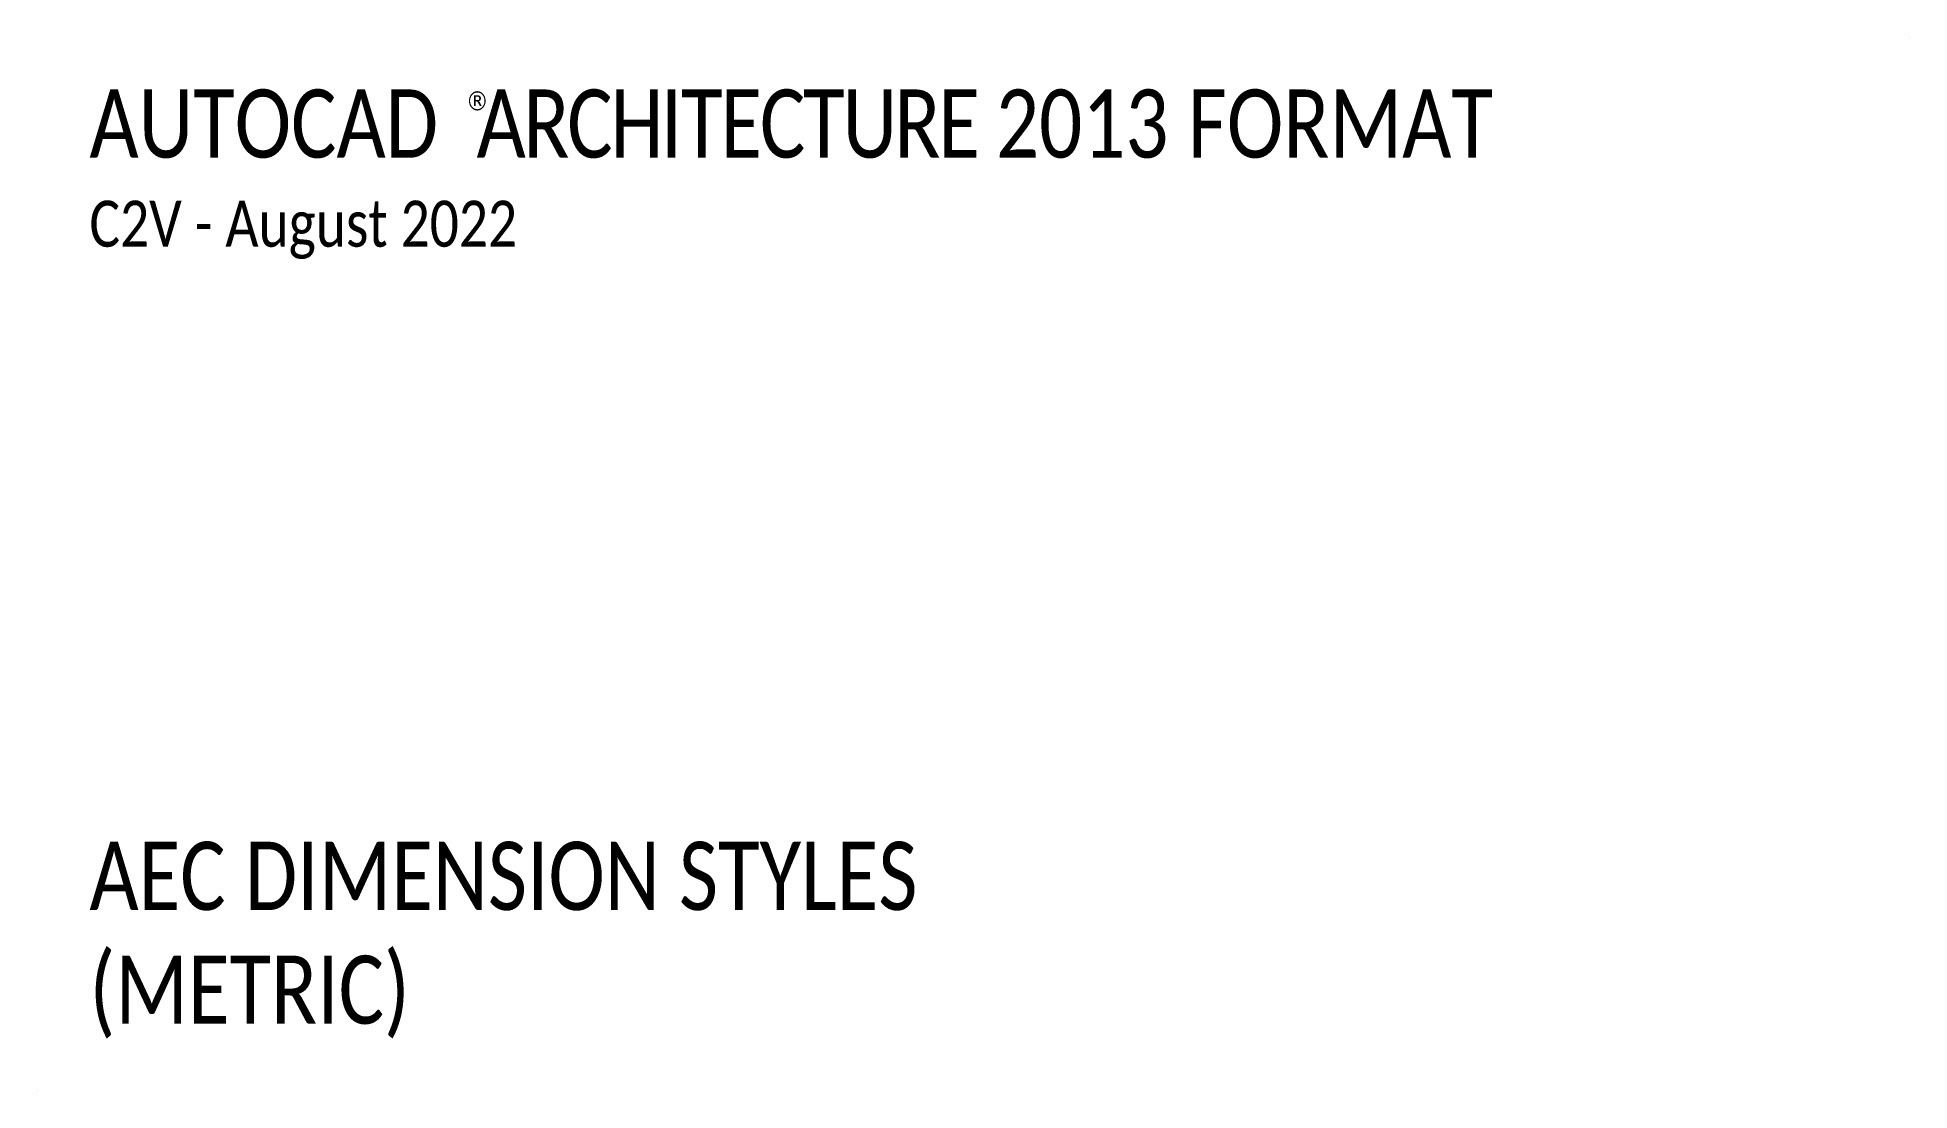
# Paper-space layout 'Plot' of a CAD drawing. Header units: millimetres. Extents: x 0 to 610, y 0 to 343.
import ezdxf

# ---------------------------------------------------------------- set-up
doc = ezdxf.new("R2010")
doc.units = ezdxf.units.MM
doc.header["$LTSCALE"] = 0.5
doc.styles.add('Title-Normal', font='calibri.ttf', dxfattribs={"width": 0.75})

psp = doc.layouts.new('Plot')

# ---------------------------------------------------------------- linework, layer by layer
for p, q in [((609.6, 342.9), (609.6, 342.9)), ((0, 0), (0, 0))]:
    psp.add_line(p, q)

# ---------------------------------------------------------------- texts
at = {"color": 7, "style": 'Title-Normal'}
for s, insert, char_height, width, attachment_point in [('{\\W0.8;AUTOCAD  \\T0.95;ARCHITECTURE \\T1;2013 FORMAT}', (16.93, 325.97), 22.225, 531.0508, 1), ('{\\fTahoma|b0|i0|c0|p34;\\W1;®}', (139.48, 325.45), 6.35, 8.9553, 1), ('{\\W0.8;AEC DIMENSION STYLES\\P(METRIC)}', (16.93, 16.93), 22.225, 441.4384, 7)]:
    psp.add_mtext(s, dxfattribs=dict(at, insert=insert, char_height=char_height, width=width, attachment_point=attachment_point))
at = {"color": 4, "insert": (16.93, 289.75), "char_height": 15, "width": 531.0508, "attachment_point": 1, "style": 'Title-Normal'}
psp.add_mtext('{\\W0.8;C2V - August 2022}', dxfattribs=at)

doc.saveas('drawing.dxf')
